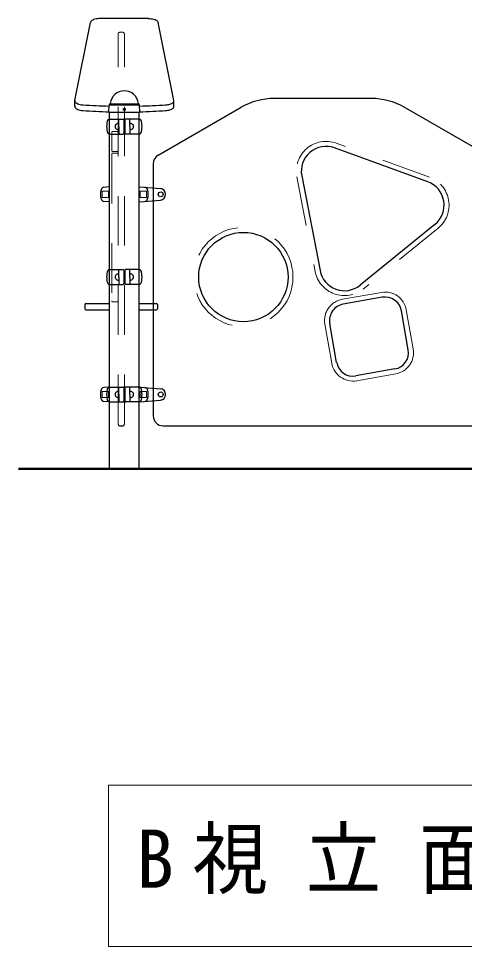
# Model space of a CAD drawing. Units: millimetres on the paper, scale 1:60. Extents: x -385 to 0, y -594 to 267.
# Drawn here: x -157.98 to -135.51, y -139.63 to -92.87 of the extents above; entities that cross this region are included whole.
import ezdxf

# ---------------------------------------------------------------- set-up
doc = ezdxf.new("R2010")
doc.units = ezdxf.units.MM
doc.linetypes.add('USER1', pattern=[4.5, 2.5, -2])
doc.layers.add('LY_1', color=7, linetype='Continuous', lineweight=25)
doc.styles.add('ＭＳ ゴシック', font='')
doc.styles.get('ＭＳ ゴシック').set_extended_font_data('MS Gothic')

msp = doc.modelspace()

# ---------------------------------------------------------------- linework, layer by layer
at = {"layer": 'LY_1'}
for p, q in [((-151.441, -92.873), (-153.855, -92.873)), ((-155.146, -96.995), (-154.354, -93.066)), ((-150.15, -96.995), (-150.943, -93.066)), ((-155.148, -97.3), (-155.148, -97.013)), ((-153.422, -97.574), (-153.415, -97.244)), ((-153.395, -97.196), (-153.377, -97.177)), ((-151.901, -97.196), (-151.92, -97.177)), ((-151.874, -97.574), (-151.881, -97.244)), ((-150.148, -97.3), (-150.148, -97.013)), ((-140.208, -96.899), (-145.088, -96.899)), ((-153.414, -97.583), (-153.422, -97.574)), ((-153.414, -97.583), (-151.882, -97.583)), ((-153.391, -115.566), (-153.391, -97.583)), ((-151.906, -115.566), (-151.906, -97.583)), ((-151.874, -97.574), (-151.882, -97.583)), ((-150.94, -99.762), (-146.755, -97.346)), ((-134.356, -99.762), (-138.541, -97.346)), ((-153.416, -97.941), (-152.706, -97.941)), ((-152.919, -98.161), (-152.952, -98.16)), ((-152.919, -98.316), (-152.919, -97.958)), ((-152.673, -97.974), (-152.673, -98.658)), ((-152.623, -97.974), (-152.623, -98.658)), ((-151.88, -97.941), (-152.59, -97.941)), ((-152.377, -98.316), (-152.377, -97.958)), ((-152.377, -98.161), (-152.344, -98.16)), ((-152.919, -98.471), (-152.952, -98.472)), ((-152.919, -98.316), (-152.919, -98.674)), ((-152.377, -98.316), (-152.377, -98.674)), ((-152.377, -98.471), (-152.344, -98.472)), ((-153.415, -98.691), (-152.706, -98.691)), ((-151.88, -98.691), (-152.59, -98.691)), ((-137.355, -101.102), (-142.054, -99.392)), ((-151.19, -100.195), (-151.19, -112.899)), ((-143.709, -100.804), (-142.784, -105.574)), ((-153.415, -101.358), (-153.678, -101.381)), ((-151.882, -101.358), (-150.831, -101.442)), ((-153.415, -102.108), (-153.678, -102.085)), ((-151.882, -102.108), (-150.831, -102.023)), ((-136.996, -103.247), (-140.77, -106.308)), ((-153.416, -105.524), (-152.706, -105.524)), ((-152.919, -105.899), (-152.919, -105.541)), ((-152.673, -105.558), (-152.673, -106.241)), ((-152.623, -105.558), (-152.623, -106.241)), ((-151.88, -105.524), (-152.59, -105.524)), ((-152.377, -105.899), (-152.377, -105.541)), ((-152.919, -105.745), (-152.952, -105.744)), ((-152.919, -106.054), (-152.952, -106.055)), ((-152.919, -105.899), (-152.919, -106.258)), ((-152.377, -105.745), (-152.344, -105.744)), ((-152.377, -105.899), (-152.377, -106.258)), ((-152.377, -106.054), (-152.344, -106.055)), ((-153.415, -106.274), (-152.706, -106.274)), ((-151.88, -106.274), (-152.59, -106.274)), ((-139.648, -106.92), (-141.618, -107.268)), ((-154.631, -107.283), (-154.631, -107.499)), ((-154.581, -107.233), (-153.391, -107.233)), ((-151.906, -107.233), (-151.031, -107.233)), ((-150.981, -107.283), (-150.981, -107.499)), ((-154.581, -107.549), (-153.391, -107.549)), ((-151.906, -107.549), (-151.031, -107.549)), ((-138.336, -109.566), (-138.683, -107.596)), ((-141.947, -110.203), (-142.294, -108.233)), ((-139.012, -110.531), (-140.981, -110.879)), ((-153.415, -111.441), (-153.678, -111.464)), ((-153.416, -111.441), (-152.706, -111.441)), ((-152.919, -111.661), (-152.952, -111.66)), ((-152.919, -111.816), (-152.919, -111.458)), ((-152.673, -111.474), (-152.673, -112.158)), ((-152.623, -111.474), (-152.623, -112.158)), ((-151.88, -111.441), (-152.59, -111.441)), ((-152.377, -111.816), (-152.377, -111.458)), ((-152.377, -111.661), (-152.344, -111.66)), ((-151.882, -111.441), (-150.831, -111.526)), ((-153.415, -112.191), (-153.678, -112.168)), ((-153.415, -112.191), (-152.706, -112.191)), ((-152.919, -111.971), (-152.952, -111.972)), ((-152.919, -111.816), (-152.919, -112.174)), ((-151.88, -112.191), (-152.59, -112.191)), ((-152.377, -111.816), (-152.377, -112.174)), ((-152.377, -111.971), (-152.344, -111.972)), ((-151.882, -112.191), (-150.831, -112.107)), ((-152.881, -113.399), (-152.731, -113.399)), ((-150.69, -113.399), (-134.606, -113.399))]:
    msp.add_line(p, q, dxfattribs=at)
at = {"layer": 'LY_1', "linetype": 'USER1', "lineweight": 13}
for p, q in [((-152.965, -113.316), (-152.965, -93.649)), ((-152.881, -93.566), (-152.731, -93.566)), ((-152.648, -113.316), (-152.648, -93.649)), ((-153.39, -97.233), (-151.906, -97.233)), ((-153.281, -98.616), (-153.281, -99.516)), ((-153.015, -98.566), (-153.231, -98.566)), ((-153.231, -99.566), (-153.015, -99.566)), ((-137.27, -100.867), (-141.968, -99.157)), ((-153.281, -99.699), (-153.281, -107.099)), ((-153.015, -99.649), (-153.231, -99.649)), ((-143.954, -100.851), (-143.03, -105.622)), ((-136.838, -103.441), (-140.613, -106.502)), ((-139.692, -106.674), (-141.661, -107.021)), ((-153.231, -107.149), (-153.015, -107.149)), ((-138.089, -109.523), (-138.437, -107.553)), ((-142.193, -110.246), (-142.54, -108.276)), ((-138.968, -110.778), (-140.938, -111.125))]:
    msp.add_line(p, q, dxfattribs=at)
at = {"layer": 'LY_1', "lineweight": 13}
for p, q in [((-153.393, -97.224), (-151.904, -97.224)), ((-153.362, -97.166), (-151.936, -97.166)), ((-153.453, -101.579), (-153.761, -101.579)), ((-153.761, -101.887), (-153.761, -101.579)), ((-153.453, -101.887), (-153.761, -101.887)), ((-151.844, -101.579), (-151.536, -101.579)), ((-151.844, -101.887), (-151.536, -101.887)), ((-151.536, -101.887), (-151.536, -101.579)), ((-153.453, -111.662), (-153.761, -111.662)), ((-153.761, -111.97), (-153.761, -111.662)), ((-151.844, -111.662), (-151.536, -111.662)), ((-151.536, -111.97), (-151.536, -111.662)), ((-153.453, -111.97), (-153.761, -111.97)), ((-151.844, -111.97), (-151.536, -111.97)), ((-153.45, -131.499), (-153.45, -139.633)), ((-102.65, -131.499), (-153.45, -131.499)), ((-153.45, -139.633), (-102.65, -139.633))]:
    msp.add_line(p, q, dxfattribs=at)
at = {"layer": 'LY_1', "lineweight": 50}
msp.add_line((-98.121, -115.566), (-157.979, -115.566), dxfattribs=at)
at = {"layer": 'LY_1'}
for points in [[(-153.855, -92.873), (-153.929, -92.875), (-154.002, -92.882), (-154.071, -92.894), (-154.135, -92.909), (-154.194, -92.928), (-154.244, -92.951), (-154.287, -92.977), (-154.319, -93.005), (-154.342, -93.035), (-154.354, -93.066)], [(-151.441, -92.873), (-151.367, -92.875), (-151.294, -92.882), (-151.225, -92.894), (-151.161, -92.909), (-151.102, -92.928), (-151.052, -92.951), (-151.009, -92.977), (-150.977, -93.005), (-150.954, -93.035), (-150.943, -93.066)], [(-155.146, -96.995), (-155.147, -97.027), (-155.137, -97.058), (-155.116, -97.088), (-155.084, -97.116), (-155.043, -97.142), (-154.993, -97.166), (-154.935, -97.186), (-154.872, -97.202), (-154.803, -97.214), (-154.73, -97.221)], [(-150.566, -97.221), (-150.507, -97.215), (-150.451, -97.207), (-150.398, -97.196), (-150.348, -97.182), (-150.302, -97.165), (-150.261, -97.147), (-150.226, -97.126), (-150.197, -97.104), (-150.175, -97.081), (-150.159, -97.057), (-150.15, -97.032), (-150.148, -97.006), (-150.149, -97.001), (-150.15, -96.995)], [(-155.146, -97.282), (-155.147, -97.314), (-155.137, -97.345), (-155.116, -97.375), (-155.084, -97.403), (-155.043, -97.429), (-154.993, -97.453), (-154.935, -97.473), (-154.872, -97.489), (-154.803, -97.501), (-154.73, -97.508)], [(-150.566, -97.508), (-150.507, -97.502), (-150.451, -97.494), (-150.398, -97.483), (-150.348, -97.469), (-150.302, -97.452), (-150.261, -97.434), (-150.226, -97.413), (-150.197, -97.391), (-150.175, -97.368), (-150.159, -97.344), (-150.15, -97.319), (-150.148, -97.293), (-150.149, -97.288), (-150.15, -97.282)]]:
    msp.add_lwpolyline(points, dxfattribs=at)
for centre, radius in [((-152.648, -97.449), 0.05), ((-150.815, -101.733), 0.125), ((-146.648, -105.899), 2.25), ((-150.815, -111.816), 0.125)]:
    msp.add_circle(centre, radius, dxfattribs=at)
at = {"layer": 'LY_1', "linetype": 'USER1', "lineweight": 13}
msp.add_circle((-146.648, -105.899), 2.5, dxfattribs=at)
for centre, radius, start, end in [((-152.881, -93.649), 0.0833, 90, 180), ((-152.731, -93.649), 0.0833, 0, 90), ((-153.231, -98.616), 0.05, 90, 180), ((-153.015, -98.616), 0.05, 0, 90), ((-142.481, -100.566), 1.5, 70, 190.9638), ((-153.231, -99.516), 0.05, 180, 270), ((-153.015, -99.516), 0.05, 270, 0), ((-153.231, -99.699), 0.05, 90, 180), ((-153.015, -99.699), 0.05, 0, 90), ((-137.783, -102.276), 1.5, 309.0362, 70), ((-141.557, -105.337), 1.5, 190.9638, 309.0362), ((-141.473, -108.088), 1.083, 100, 190), ((-139.504, -107.741), 1.083, 10, 100), ((-153.231, -107.099), 0.05, 180, 270), ((-153.015, -107.099), 0.05, 270, 0), ((-139.156, -109.711), 1.083, 280, 10), ((-141.126, -110.058), 1.083, 190, 280)]:
    msp.add_arc(centre, radius, start, end, dxfattribs=at)
at = {"layer": 'LY_1'}
for centre, radius, start, end in [((-152.648, -97.233), 0.72, 90, 173.3676), ((-152.648, -97.233), 0.72, 6.6324, 90), ((-152.648, -67.578), 29.716, 265.9818, 268.5187), ((-153.345, -97.245), 0.07, 135, 178.996), ((-153.41, -97.144), 0.0467, 315, 353.3676), ((-151.887, -97.144), 0.0467, 186.6324, 225), ((-151.951, -97.245), 0.07, 1.0039, 45), ((-152.648, -67.578), 29.716, 271.4813, 274.0182), ((-145.088, -100.233), 3.333, 90, 120), ((-140.208, -100.233), 3.333, 60, 90), ((-152.648, -67.865), 29.716, 265.9818, 268.5073), ((-152.648, -67.865), 29.716, 271.4927, 274.0182), ((-152.605, -98.316), 0.935, 159.1971, 200.8029), ((-153.416, -98.008), 0.0667, 90, 159.1971), ((-152.958, -98.316), 0.156, 88, 272), ((-152.902, -97.958), 0.0167, 90, 180), ((-152.706, -97.974), 0.0333, 0, 90), ((-152.59, -97.974), 0.0333, 90, 180), ((-152.394, -97.958), 0.0167, 0, 90), ((-152.338, -98.316), 0.156, 268, 92), ((-151.88, -98.008), 0.0667, 20.8029, 90), ((-152.691, -98.316), 0.935, 339.1971, 20.8029), ((-153.416, -98.624), 0.0667, 200.8029, 270), ((-152.706, -98.658), 0.0333, 270, 0), ((-152.59, -98.658), 0.0333, 180, 270), ((-151.88, -98.624), 0.0667, 270, 339.1971), ((-152.902, -98.674), 0.0167, 180, 270), ((-152.394, -98.674), 0.0167, 270, 0), ((-142.481, -100.566), 1.25, 70, 190.9638), ((-150.69, -100.195), 0.5, 120, 180), ((-153.663, -101.547), 0.167, 95, 163.8038), ((-151.633, -101.547), 0.167, 16.1962, 85), ((-150.856, -101.733), 0.291, 275, 85), ((-137.783, -102.276), 1.25, 309.0362, 70), ((-153.023, -101.733), 0.833, 163.8038, 196.1962), ((-152.273, -101.733), 0.833, 343.8037, 16.1962), ((-153.663, -101.919), 0.167, 196.1962, 265), ((-151.633, -101.919), 0.167, 275, 343.8037), ((-152.605, -105.899), 0.935, 159.1971, 200.8029), ((-153.416, -105.591), 0.0667, 90, 159.1971), ((-152.902, -105.541), 0.0167, 90, 180), ((-152.706, -105.558), 0.0333, 0, 90), ((-152.59, -105.558), 0.0333, 90, 180), ((-152.394, -105.541), 0.0167, 0, 90), ((-151.88, -105.591), 0.0667, 20.8029, 90), ((-152.691, -105.899), 0.935, 339.1971, 20.8029), ((-141.557, -105.337), 1.25, 190.9638, 309.0362), ((-152.958, -105.899), 0.156, 88, 272), ((-152.338, -105.899), 0.156, 268, 92), ((-153.416, -106.208), 0.0667, 200.8029, 270), ((-152.902, -106.258), 0.0167, 180, 270), ((-152.706, -106.241), 0.0333, 270, 0), ((-152.59, -106.241), 0.0333, 180, 270), ((-152.394, -106.258), 0.0167, 270, 0), ((-151.88, -106.208), 0.0667, 270, 339.1971), ((-139.504, -107.741), 0.833, 10, 100), ((-154.581, -107.283), 0.05, 90, 180), ((-154.581, -107.499), 0.05, 180, 270), ((-151.031, -107.283), 0.05, 0, 90), ((-151.031, -107.499), 0.05, 270, 0), ((-141.473, -108.088), 0.833, 100, 190), ((-139.156, -109.711), 0.833, 280, 10), ((-141.126, -110.058), 0.833, 190, 280), ((-153.023, -111.816), 0.833, 163.8038, 196.1962), ((-153.663, -111.63), 0.167, 95, 163.8038), ((-152.605, -111.816), 0.935, 159.1971, 200.8029), ((-153.416, -111.508), 0.0667, 90, 159.1971), ((-152.958, -111.816), 0.156, 88, 272), ((-152.902, -111.458), 0.0167, 90, 180), ((-152.706, -111.474), 0.0333, 0, 90), ((-152.59, -111.474), 0.0333, 90, 180), ((-152.394, -111.458), 0.0167, 0, 90), ((-152.338, -111.816), 0.156, 268, 92), ((-151.88, -111.508), 0.0667, 20.8029, 90), ((-152.691, -111.816), 0.935, 339.1971, 20.8029), ((-151.633, -111.63), 0.167, 16.1962, 85), ((-152.273, -111.816), 0.833, 343.8037, 16.1962), ((-150.856, -111.816), 0.291, 275, 85), ((-153.663, -112.002), 0.167, 196.1962, 265), ((-153.416, -112.124), 0.0667, 200.8029, 270), ((-152.902, -112.174), 0.0167, 180, 270), ((-152.706, -112.158), 0.0333, 270, 0), ((-152.59, -112.158), 0.0333, 180, 270), ((-152.394, -112.174), 0.0167, 270, 0), ((-151.88, -112.124), 0.0667, 270, 339.1971), ((-151.633, -112.002), 0.167, 275, 343.8037), ((-150.69, -112.899), 0.5, 180, 270), ((-152.881, -113.316), 0.0833, 180, 270), ((-152.731, -113.316), 0.0833, 270, 0)]:
    msp.add_arc(centre, radius, start, end, dxfattribs=at)
at = {"layer": 'LY_1', "lineweight": 13}
for centre, start, end in [((-155.586, -101.733), 355.8705, 4.1295), ((-149.71, -101.733), 175.8705, 184.1295), ((-155.586, -111.816), 355.8705, 4.1295), ((-149.71, -111.816), 175.8705, 184.1295)]:
    msp.add_arc(centre, 2.139, start, end, dxfattribs=at)

# ---------------------------------------------------------------- texts
at = {"layer": 'LY_1', "insert": (-152.05, -135.566), "char_height": 2.933, "attachment_point": 4, "style": 'ＭＳ ゴシック'}
msp.add_mtext('\\T1.5;\\W0.95;B視立面図\u3000S=1/60', dxfattribs=at)

doc.saveas('drawing.dxf')
